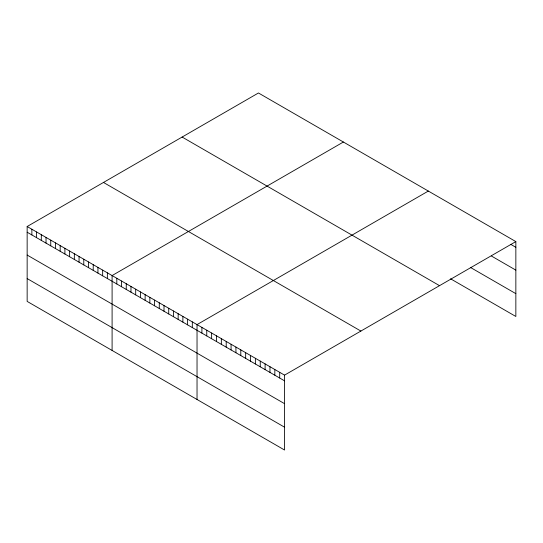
<?xml version="1.0" encoding="UTF-8"?>
<svg xmlns="http://www.w3.org/2000/svg" width="543" height="543" viewBox="0 0 543 543"><rect width="100%" height="100%" fill="white"/><g stroke="black" fill="none" stroke-linecap="round" stroke-linejoin="round"><path stroke-width="0.81" d="M27.15 226.519L284.552 375.132L284.552 450.018L27.15 301.406L27.15 226.519L258.448 92.982L515.85 241.594L515.85 316.481L450.561 278.79M343.386 142.022L112.096 275.559L112.096 350.452M428.332 191.061L197.034 324.599L197.034 399.492M284.552 375.132L515.85 241.594M510.99 244.486L515.85 247.296M491.537 256.092L515.85 270.129M470.7 267.584L515.85 293.648M182.115 137.046L439.525 285.659M103.475 182.448L360.885 331.06M27.15 232.221L284.552 380.833M27.15 255.054L284.552 403.666M27.15 278.579L284.552 427.185M279.693 372.322L279.693 378.023M274.833 369.518L274.833 375.22M269.966 366.708L269.966 372.41M265.106 363.898L265.106 369.607M260.246 361.095L260.246 366.796M255.38 358.285L255.38 363.986M250.52 355.482L250.52 361.183M245.66 352.672L245.66 358.373M240.793 349.868L240.793 355.57M235.934 347.058L235.934 352.76M231.074 344.248L231.074 349.957M226.207 341.445L226.207 347.147M221.347 338.635L221.347 344.337M216.487 335.832L216.487 341.533M211.621 333.022L211.621 338.723M206.761 330.219L206.761 335.92M201.901 327.409L201.901 333.11M192.317 321.877L192.317 327.578M187.6 319.155L187.6 324.857M182.882 316.426L182.882 322.128M178.158 313.705L178.158 319.406M173.441 310.976L173.441 316.684M168.724 308.254L168.724 313.956M164.006 305.533L164.006 311.234M159.282 302.804L159.282 308.505M154.565 300.082L154.565 305.784M149.848 297.354L149.848 303.062M145.13 294.632L145.13 300.333M140.406 291.91L140.406 297.612M135.689 289.181L135.689 294.883M130.972 286.46L130.972 292.161M126.254 283.731L126.254 289.439M121.53 281.009L121.53 286.711M116.813 278.287L116.813 283.989M107.371 272.837L107.371 278.539M102.654 270.109L102.654 275.817M97.937 267.387L97.937 273.088M93.22 264.658L93.22 270.366M88.495 261.936L88.495 267.638M83.778 259.215L83.778 264.916M79.061 256.486L79.061 262.188M74.343 253.764L74.343 259.466M69.619 251.036L69.619 256.744M64.902 248.314L64.902 254.015M60.185 245.592L60.185 251.294M55.467 242.864L55.467 248.565M50.743 240.142L50.743 245.843M46.026 237.413L46.026 243.121M41.309 234.691L41.309 240.393M36.591 231.97L36.591 237.671M31.867 229.241L31.867 234.943"/></g></svg>
